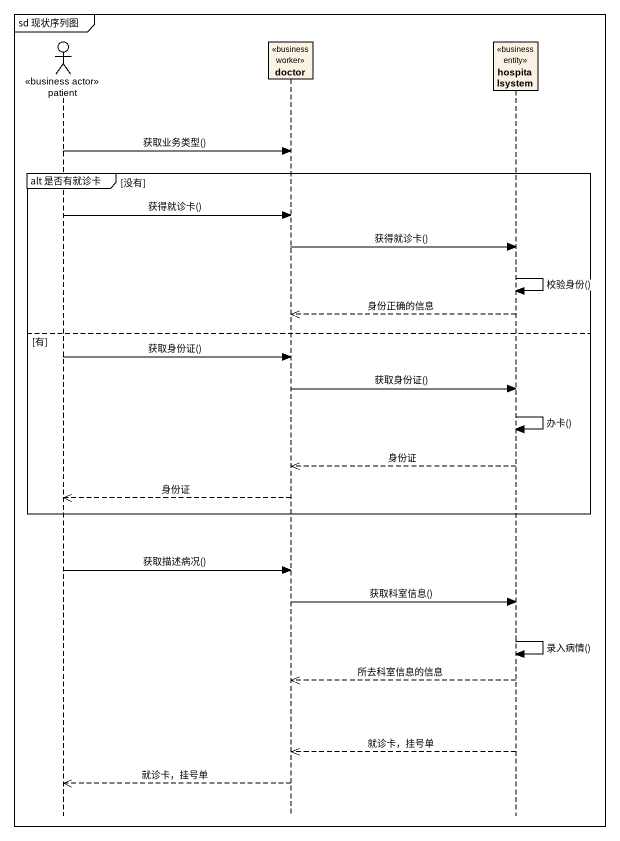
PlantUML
@startuml
mainframe sd 现状序列图
hide footbox
actor patient <<business actor>>
participant doctor <<business worker>>
participant hospitalsystem <<business entity>>

patient -> doctor : 获取业务类型()
group alt 是否有就诊卡 [没有]
  patient -> doctor : 获得就诊卡()
  doctor -> hospitalsystem : 获得就诊卡()
  hospitalsystem -> hospitalsystem : 校验身份()
  hospitalsystem -->> doctor : 身份正确的信息
else 有
  patient -> doctor : 获取身份证()
  doctor -> hospitalsystem : 获取身份证()
  hospitalsystem -> hospitalsystem : 办卡()
  hospitalsystem -->> doctor : 身份证
  doctor -->> patient : 身份证
end
patient -> doctor : 获取描述病况()
doctor -> hospitalsystem : 获取科室信息()
hospitalsystem -> hospitalsystem : 录入病情()
hospitalsystem -->> doctor : 所去科室信息的信息
hospitalsystem -->> doctor : 就诊卡，挂号单
doctor -->> patient : 就诊卡，挂号单
@enduml
